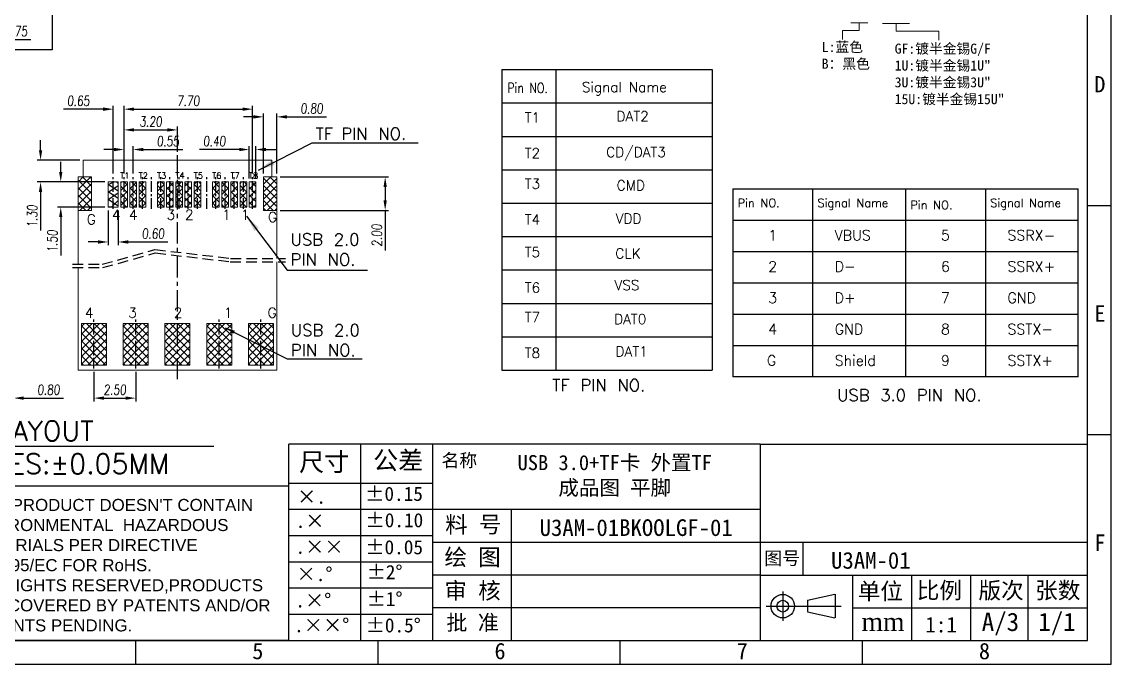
# Model space of a CAD drawing. Header units: millimetres. Extents: x 2027 to 2143, y 133 to 225.
# Drawn here: x 2077.9 to 2143.1, y 132.9 to 171.4 of the extents above; entities that cross this region are included whole.
import ezdxf

# ---------------------------------------------------------------- set-up
doc = ezdxf.new("R2010")
doc.units = ezdxf.units.MM
for name, pattern in [('CENTER', [10.16, 6.35, -1.27, 1.27, -1.27]), ('CENTER2', [28.575, 19.05, -3.175, 3.175, -3.175]), ('HIDDEN', [9.525, 6.35, -3.175])]:
    doc.linetypes.add(name, pattern=pattern)
for name, color, linetype in [('CEN', 1, 'CENTER'), ('DIM', 4, 'Continuous'), ('SHELL', 255, 'Continuous'), ('图层3', 7, 'Continuous')]:
    doc.layers.add(name, color=color, linetype=linetype)
doc.layers.add('dimen', color=3, linetype='Continuous', lineweight=13)
doc.styles.add('2222', font='romans.shx', dxfattribs={"width": 0.75, "oblique": 5})
doc.styles.add('BH', font='romans.shx')
doc.styles.add('ROMANS', font='txt.shx', dxfattribs={"height": 0.6})
doc.styles.get("Standard").update_dxf_attribs({"font": 'romans.shx', "height": 0.6})
doc.styles.add('style2', font='txt.shx')
doc.dimstyles.new('1-1', dxfattribs={"dimscale": 4, "dimtxt": 0.15, "dimasz": 0.15, "dimexe": 0.05, "dimexo": 0.05, "dimgap": 0.05, "dimtad": 1, "dimzin": 0, "dimdsep": 46, "dimtxsty": '2222', "dimcen": 0.09, "dimclrd": 3, "dimclre": 3, "dimclrt": 256, "dimadec": 0, "dimazin": 0, "dimtp": 0.1, "dimtm": 0.1, "dimtfac": 1, "dimtofl": 0, "dimtmove": 0, "dimatfit": 3, "dimfxl": 0, "dimtolj": 1, "dimtzin": 0, "dimarcsym": 0})
doc.dimstyles.new('标准', dxfattribs={"dimtxt": 1.5, "dimasz": 1.5, "dimexe": 0.375, "dimexo": 0.375, "dimgap": 0.5, "dimtad": 1, "dimzin": 0, "dimdsep": 46, "dimtxsty": 'ROMANS', "dimcen": 0.5, "dimclrd": 3, "dimclre": 3, "dimclrt": 3, "dimadec": 0, "dimazin": 0, "dimtfac": 1, "dimtmove": 0, "dimatfit": 3, "dimfxl": 0, "dimtzin": 0, "dimlwd": -1, "dimarcsym": 0})

# ---------------------------------------------------------------- blocks, each defined once
blk = doc.blocks.new('*D223')
at = {"color": 3, "lineweight": -2, "ltscale": 0.01}
for p, q in [((2074.706, 174.595), (2074.706, 170.107)), ((2075.456, 174.359), (2075.456, 170.107)), ((2074.106, 170.307), (2073.506, 170.307)), ((2076.056, 170.307), (2078.424, 170.307))]:
    blk.add_line(p, q, dxfattribs=at)
at = {"color": 3, "ltscale": 0.01}
for points in [[(2074.106, 170.407), (2074.106, 170.207), (2074.706, 170.307)], [(2076.056, 170.407), (2076.056, 170.207), (2075.456, 170.307)]]:
    blk.add_solid(points, dxfattribs=at)
at = {"layer": 'Defpoints', "color": 0, "ltscale": 0.01}
for p in [(2074.706, 174.795), (2075.456, 174.559), (2075.456, 170.307)]:
    blk.add_point(p, dxfattribs=at)
at = {"ltscale": 0.01, "insert": (2077.54, 170.807), "char_height": 0.6, "attachment_point": 5, "style": '2222'}
blk.add_mtext('\\A1;0.75', dxfattribs=at)
blk = doc.blocks.new('*D231')
at = {"color": 3, "lineweight": -2, "ltscale": 0.01}
for p, q in [((2076.591, 150.321), (2076.591, 148.647)), ((2077.391, 150.321), (2077.391, 148.647)), ((2075.991, 148.847), (2075.391, 148.847)), ((2077.991, 148.847), (2080.37, 148.847))]:
    blk.add_line(p, q, dxfattribs=at)
at = {"color": 3, "ltscale": 0.01}
for points in [[(2075.991, 148.947), (2075.991, 148.747), (2076.591, 148.847)], [(2077.991, 148.947), (2077.991, 148.747), (2077.391, 148.847)]]:
    blk.add_solid(points, dxfattribs=at)
at = {"layer": 'Defpoints', "color": 0, "ltscale": 0.01}
for p in [(2076.591, 150.521), (2077.391, 150.521), (2077.391, 148.847)]:
    blk.add_point(p, dxfattribs=at)
at = {"ltscale": 0.01, "insert": (2079.481, 149.347), "char_height": 0.6, "attachment_point": 5, "style": '2222'}
blk.add_mtext('\\A1;0.80', dxfattribs=at)
blk = doc.blocks.new('*D207')
at = {"color": 3, "lineweight": -2, "ltscale": 0.01}
for p, q in [((2082.202, 150.428), (2082.202, 148.647)), ((2084.702, 150.428), (2084.702, 148.647)), ((2082.802, 148.847), (2084.102, 148.847))]:
    blk.add_line(p, q, dxfattribs=at)
at = {"color": 3, "ltscale": 0.01}
for points in [[(2082.802, 148.947), (2082.802, 148.747), (2082.202, 148.847)], [(2084.102, 148.947), (2084.102, 148.747), (2084.702, 148.847)]]:
    blk.add_solid(points, dxfattribs=at)
at = {"layer": 'Defpoints', "color": 0, "ltscale": 0.01}
for p in [(2082.202, 150.628), (2084.702, 150.628), (2084.702, 148.847)]:
    blk.add_point(p, dxfattribs=at)
at = {"ltscale": 0.01, "insert": (2083.452, 149.347), "char_height": 0.6, "attachment_point": 5, "style": '2222'}
blk.add_mtext('\\A1;2.50', dxfattribs=at)
blk = doc.blocks.new('*D208')
at = {"color": 3, "lineweight": -2, "ltscale": 0.01}
for p, q in [((2092.352, 162.284), (2092.352, 165.884)), ((2093.152, 162.284), (2093.152, 165.884)), ((2091.752, 165.684), (2091.152, 165.684)), ((2093.752, 165.684), (2096.131, 165.684))]:
    blk.add_line(p, q, dxfattribs=at)
at = {"color": 3, "ltscale": 0.01}
for points in [[(2091.752, 165.784), (2091.752, 165.584), (2092.352, 165.684)], [(2093.752, 165.784), (2093.752, 165.584), (2093.152, 165.684)]]:
    blk.add_solid(points, dxfattribs=at)
at = {"layer": 'Defpoints', "color": 0, "ltscale": 0.01}
for p in [(2093.152, 165.684), (2092.352, 162.084), (2093.152, 162.084)]:
    blk.add_point(p, dxfattribs=at)
at = {"ltscale": 0.01, "insert": (2095.241, 166.184), "char_height": 0.6, "attachment_point": 5, "style": '2222'}
blk.add_mtext('\\A1;0.80', dxfattribs=at)
blk = doc.blocks.new('*D232')
at = {"color": 3, "lineweight": -2, "ltscale": 0.01}
for p, q in [((2080.212, 162.384), (2080.212, 162.984)), ((2082.852, 161.784), (2080.012, 161.784)), ((2082.852, 160.284), (2080.012, 160.284)), ((2080.212, 159.684), (2080.212, 157.389))]:
    blk.add_line(p, q, dxfattribs=at)
at = {"color": 3, "ltscale": 0.01}
for points in [[(2080.112, 162.384), (2080.312, 162.384), (2080.212, 161.784)], [(2080.112, 159.684), (2080.312, 159.684), (2080.212, 160.284)]]:
    blk.add_solid(points, dxfattribs=at)
at = {"layer": 'Defpoints', "color": 0, "ltscale": 0.01}
for p in [(2083.052, 161.784), (2080.212, 160.284), (2083.052, 160.284)]:
    blk.add_point(p, dxfattribs=at)
at = {"ltscale": 0.01, "insert": (2079.712, 158.236), "char_height": 0.6, "attachment_point": 5, "rotation": 90, "style": '2222'}
blk.add_mtext('\\A1;1.50', dxfattribs=at)
blk = doc.blocks.new('*D209')
at = {"color": 3, "lineweight": -2, "ltscale": 0.01}
for p, q in [((2079.004, 163.684), (2079.004, 164.284)), ((2081.352, 163.084), (2078.804, 163.084)), ((2082.852, 161.784), (2078.804, 161.784)), ((2079.004, 161.184), (2079.004, 158.889))]:
    blk.add_line(p, q, dxfattribs=at)
at = {"color": 3, "ltscale": 0.01}
for points in [[(2078.904, 163.684), (2079.104, 163.684), (2079.004, 163.084)], [(2078.904, 161.184), (2079.104, 161.184), (2079.004, 161.784)]]:
    blk.add_solid(points, dxfattribs=at)
at = {"layer": 'Defpoints', "color": 0, "ltscale": 0.01}
for p in [(2081.552, 163.084), (2079.004, 161.784), (2083.052, 161.784)]:
    blk.add_point(p, dxfattribs=at)
at = {"ltscale": 0.01, "insert": (2078.504, 159.736), "char_height": 0.6, "attachment_point": 5, "rotation": 90, "style": '2222'}
blk.add_mtext('\\A1;1.30', dxfattribs=at)
blk = doc.blocks.new('*D210')
at = {"color": 3, "lineweight": -2, "ltscale": 0.01}
for p, q in [((2093.352, 162.084), (2099.84, 162.084)), ((2099.64, 161.484), (2099.64, 160.684)), ((2093.352, 160.084), (2099.84, 160.084)), ((2099.64, 160.084), (2099.64, 157.682))]:
    blk.add_line(p, q, dxfattribs=at)
at = {"color": 3, "ltscale": 0.01}
for points in [[(2099.54, 161.484), (2099.74, 161.484), (2099.64, 162.084)], [(2099.54, 160.684), (2099.74, 160.684), (2099.64, 160.084)]]:
    blk.add_solid(points, dxfattribs=at)
at = {"layer": 'Defpoints', "color": 0, "ltscale": 0.01}
for p in [(2093.152, 162.084), (2099.64, 162.084), (2093.152, 160.084)]:
    blk.add_point(p, dxfattribs=at)
at = {"ltscale": 0.01, "insert": (2099.14, 158.583), "char_height": 0.6, "attachment_point": 5, "rotation": 90, "style": '2222'}
blk.add_mtext('\\A1;2.00', dxfattribs=at)
blk = doc.blocks.new('*D211')
at = {"color": 3, "lineweight": -2, "ltscale": 0.01}
for p, q in [((2091.502, 161.984), (2091.502, 163.928)), ((2091.902, 161.984), (2091.902, 163.928)), ((2090.902, 163.728), (2088.523, 163.728)), ((2092.502, 163.728), (2093.102, 163.728))]:
    blk.add_line(p, q, dxfattribs=at)
at = {"color": 3, "ltscale": 0.01}
for points in [[(2090.902, 163.828), (2090.902, 163.628), (2091.502, 163.728)], [(2092.502, 163.828), (2092.502, 163.628), (2091.902, 163.728)]]:
    blk.add_solid(points, dxfattribs=at)
at = {"layer": 'Defpoints', "color": 0, "ltscale": 0.01}
for p in [(2091.502, 163.728), (2091.502, 161.784), (2091.902, 161.784)]:
    blk.add_point(p, dxfattribs=at)
at = {"ltscale": 0.01, "insert": (2089.412, 164.228), "char_height": 0.6, "attachment_point": 5, "style": '2222'}
blk.add_mtext('\\A1;0.40', dxfattribs=at)
blk = doc.blocks.new('*D212')
at = {"color": 3, "lineweight": -2, "ltscale": 0.01}
for p, q in [((2084.002, 162.301), (2084.002, 163.928)), ((2084.552, 162.301), (2084.552, 163.928)), ((2083.402, 163.728), (2082.802, 163.728)), ((2085.152, 163.728), (2087.521, 163.728))]:
    blk.add_line(p, q, dxfattribs=at)
at = {"color": 3, "ltscale": 0.01}
for points in [[(2083.402, 163.828), (2083.402, 163.628), (2084.002, 163.728)], [(2085.152, 163.828), (2085.152, 163.628), (2084.552, 163.728)]]:
    blk.add_solid(points, dxfattribs=at)
at = {"layer": 'Defpoints', "color": 0, "ltscale": 0.01}
for p in [(2084.552, 163.728), (2084.002, 162.101), (2084.552, 162.101)]:
    blk.add_point(p, dxfattribs=at)
at = {"ltscale": 0.01, "insert": (2086.636, 164.228), "char_height": 0.6, "attachment_point": 5, "style": '2222'}
blk.add_mtext('\\A1;0.55', dxfattribs=at)
blk = doc.blocks.new('*D213')
at = {"color": 3, "lineweight": -2, "ltscale": 0.01}
for p, q in [((2084.002, 162.301), (2084.002, 166.344)), ((2084.602, 166.144), (2091.102, 166.144)), ((2091.702, 162.301), (2091.702, 166.344))]:
    blk.add_line(p, q, dxfattribs=at)
at = {"color": 3, "ltscale": 0.01}
for points in [[(2084.602, 166.244), (2084.602, 166.044), (2084.002, 166.144)], [(2091.102, 166.244), (2091.102, 166.044), (2091.702, 166.144)]]:
    blk.add_solid(points, dxfattribs=at)
at = {"layer": 'Defpoints', "color": 0, "ltscale": 0.01}
for p in [(2091.702, 166.144), (2084.002, 162.101), (2091.702, 162.101)]:
    blk.add_point(p, dxfattribs=at)
at = {"ltscale": 0.01, "insert": (2087.852, 166.644), "char_height": 0.6, "attachment_point": 5, "style": '2222'}
blk.add_mtext('\\A1;7.70', dxfattribs=at)
blk = doc.blocks.new('*D214')
at = {"color": 3, "lineweight": -2, "ltscale": 0.01}
for p, q in [((2084.002, 162.301), (2084.002, 165.103)), ((2087.202, 163.587), (2087.202, 165.103)), ((2084.602, 164.903), (2086.602, 164.903))]:
    blk.add_line(p, q, dxfattribs=at)
at = {"color": 3, "ltscale": 0.01}
for points in [[(2084.602, 165.003), (2084.602, 164.803), (2084.002, 164.903)], [(2086.602, 165.003), (2086.602, 164.803), (2087.202, 164.903)]]:
    blk.add_solid(points, dxfattribs=at)
at = {"layer": 'Defpoints', "color": 0, "ltscale": 0.01}
for p in [(2087.202, 164.903), (2087.202, 163.387), (2084.002, 162.101)]:
    blk.add_point(p, dxfattribs=at)
at = {"ltscale": 0.01, "insert": (2085.602, 165.403), "char_height": 0.6, "attachment_point": 5, "style": '2222'}
blk.add_mtext('\\A1;3.20', dxfattribs=at)
blk = doc.blocks.new('*D215')
at = {"color": 3, "lineweight": -2, "ltscale": 0.01}
for p, q in [((2082.752, 166.144), (2080.383, 166.144)), ((2083.352, 162.301), (2083.352, 166.344)), ((2084.002, 162.301), (2084.002, 166.344)), ((2084.602, 166.144), (2085.202, 166.144))]:
    blk.add_line(p, q, dxfattribs=at)
at = {"color": 3, "ltscale": 0.01}
for points in [[(2082.752, 166.244), (2082.752, 166.044), (2083.352, 166.144)], [(2084.602, 166.244), (2084.602, 166.044), (2084.002, 166.144)]]:
    blk.add_solid(points, dxfattribs=at)
at = {"layer": 'Defpoints', "color": 0, "ltscale": 0.01}
for p in [(2083.352, 166.144), (2083.352, 162.101), (2084.002, 162.101)]:
    blk.add_point(p, dxfattribs=at)
at = {"ltscale": 0.01, "insert": (2081.267, 166.644), "char_height": 0.6, "attachment_point": 5, "style": '2222'}
blk.add_mtext('\\A1;0.65', dxfattribs=at)
blk = doc.blocks.new('*D216')
at = {"color": 3, "lineweight": -2, "ltscale": 0.01}
for p, q in [((2083.052, 160.084), (2083.052, 157.994)), ((2083.652, 160.084), (2083.652, 157.994)), ((2082.452, 158.194), (2081.852, 158.194)), ((2084.252, 158.194), (2086.631, 158.194))]:
    blk.add_line(p, q, dxfattribs=at)
at = {"color": 3, "ltscale": 0.01}
for points in [[(2082.452, 158.294), (2082.452, 158.094), (2083.052, 158.194)], [(2084.252, 158.294), (2084.252, 158.094), (2083.652, 158.194)]]:
    blk.add_solid(points, dxfattribs=at)
at = {"layer": 'Defpoints', "color": 0, "ltscale": 0.01}
for p in [(2083.052, 160.284), (2083.652, 160.284), (2083.052, 158.194)]:
    blk.add_point(p, dxfattribs=at)
at = {"ltscale": 0.01, "insert": (2085.741, 158.694), "char_height": 0.6, "attachment_point": 5, "style": '2222'}
blk.add_mtext('\\A1;0.60', dxfattribs=at)

msp = doc.modelspace()

# ---------------------------------------------------------------- hatches: boundary and pattern name
at = {"ltscale": 0.01}
h = msp.add_hatch(dxfattribs=at)
h.set_pattern_fill('ANSI37', color=256, scale=0.1, style=0)
h.set_pattern_definition([(45, (360.4685, -350.26542), (-0.224506403, 0.224506403), []), (135, (360.4685, -350.26542), (-0.224506403, -0.224506403), [])])
h.paths.add_polyline_path([(2081.252, 162.084), (2081.252, 160.084), (2082.052, 160.084), (2082.052, 162.084), (2081.552, 162.084)])
h.paths.add_polyline_path([(2092.352, 160.084), (2092.352, 162.084), (2092.852, 162.084), (2093.152, 162.084), (2093.152, 160.084)])
h = msp.add_hatch(dxfattribs=at)
h.set_pattern_fill('ANSI37', color=256, scale=0.1)
h.set_pattern_definition([(45, (476.48055, -418.21466), (-0.224506403, 0.224506403), []), (135, (476.48055, -418.21466), (-0.224506403, -0.224506403), [])])
h.paths.add_polyline_path([(2082.952, 153.321), (2082.202, 153.321), (2082.202, 150.821), (2082.952, 150.821)])
h.paths.add_polyline_path([(2081.452, 150.821), (2082.173, 150.821), (2082.202, 150.85), (2082.202, 153.321), (2081.452, 153.321)])
h = msp.add_hatch(dxfattribs=at)
h.set_pattern_fill('ANSI37', color=256, scale=0.1)
h.set_pattern_definition([(45, (478.98055, -418.21466), (-0.224506403, 0.224506403), []), (135, (478.98055, -418.21466), (-0.224506403, -0.224506403), [])])
h.paths.add_polyline_path([(2085.452, 153.321), (2084.702, 153.321), (2084.702, 150.821), (2085.452, 150.821)])
h.paths.add_polyline_path([(2083.952, 150.821), (2084.673, 150.821), (2084.702, 150.85), (2084.702, 153.321), (2083.952, 153.321)])
h = msp.add_hatch(dxfattribs=at)
h.set_pattern_fill('ANSI37', color=256, scale=0.1)
h.set_pattern_definition([(45, (481.48055, -418.21466), (-0.224506403, 0.224506403), []), (135, (481.48055, -418.21466), (-0.224506403, -0.224506403), [])])
h.paths.add_polyline_path([(2087.952, 153.321), (2087.202, 153.321), (2087.202, 150.821), (2087.952, 150.821)])
h.paths.add_polyline_path([(2086.452, 150.821), (2087.173, 150.821), (2087.202, 150.85), (2087.202, 153.321), (2086.452, 153.321)])
h = msp.add_hatch(dxfattribs=at)
h.set_pattern_fill('ANSI37', color=256, scale=0.1)
h.set_pattern_definition([(45, (483.98055, -418.21466), (-0.224506403, 0.224506403), []), (135, (483.98055, -418.21466), (-0.224506403, -0.224506403), [])])
h.paths.add_polyline_path([(2090.452, 153.321), (2089.702, 153.321), (2089.702, 150.821), (2090.452, 150.821)])
h.paths.add_polyline_path([(2088.952, 150.821), (2089.673, 150.821), (2089.702, 150.85), (2089.702, 153.321), (2088.952, 153.321)])
h = msp.add_hatch(dxfattribs=at)
h.set_pattern_fill('ANSI37', color=256, scale=0.1)
h.set_pattern_definition([(45, (486.48055, -418.21466), (-0.224506403, 0.224506403), []), (135, (486.48055, -418.21466), (-0.224506403, -0.224506403), [])])
h.paths.add_polyline_path([(2092.952, 153.321), (2092.202, 153.321), (2092.202, 150.821), (2092.952, 150.821)])
h.paths.add_polyline_path([(2091.452, 150.821), (2092.173, 150.821), (2092.202, 150.85), (2092.202, 153.321), (2091.452, 153.321)])

# ---------------------------------------------------------------- linework, layer by layer
at = {"color": 7}
for p, q in [((2143.12, 132.916), (2143.12, 215.245)), ((2141.708, 134.328), (2141.708, 213.834)), ((2143.12, 160.359), (2141.708, 160.359)), ((2143.12, 146.638), (2141.708, 146.638)), ((2093.879, 134.328), (2093.879, 146.089)), ((2098.192, 134.328), (2098.192, 146.089)), ((2122.106, 146.089), (2102.504, 146.089)), ((2102.504, 134.328), (2102.504, 146.089)), ((2122.106, 146.089), (2122.106, 134.328)), ((2122.106, 142.169), (2102.504, 142.169)), ((2107.209, 134.328), (2107.209, 142.169)), ((2141.708, 140.208), (2102.504, 140.208)), ((2124.663, 138.248), (2124.663, 140.208)), ((2122.106, 138.248), (2102.504, 138.248)), ((2127.653, 134.328), (2127.653, 138.248)), ((2131.181, 134.328), (2131.181, 138.248)), ((2134.71, 134.328), (2134.71, 138.248)), ((2122.106, 136.288), (2102.504, 136.288)), ((2028.095, 134.328), (2141.708, 134.328)), ((2084.706, 132.916), (2084.706, 134.328)), ((2099.211, 132.916), (2099.211, 134.328)), ((2113.717, 132.916), (2113.717, 134.328)), ((2128.222, 132.916), (2128.222, 134.328)), ((2026.684, 132.916), (2143.12, 132.916))]:
    msp.add_line(p, q, dxfattribs=at)
at = {"lineweight": 9}
for p, q in [((2127.52, 171.312), (2128.544, 171.312)), ((2128.032, 171.312), (2128.032, 170.844)), ((2129.424, 171.277), (2131.045, 171.277)), ((2130.234, 171.277), (2130.234, 170.809)), ((2128.032, 170.844), (2127.028, 170.844)), ((2127.028, 170.844), (2127.028, 170.307)), ((2130.234, 170.809), (2132.806, 170.809)), ((2132.806, 170.809), (2132.806, 170.278))]:
    msp.add_line(p, q, dxfattribs=at)
at = {"color": 7, "linetype": 'Continuous', "lineweight": 15}
for p, q in [((2081.552, 163.084), (2092.852, 163.084)), ((2081.552, 162.084), (2081.552, 163.084)), ((2092.852, 162.084), (2092.852, 163.084)), ((2081.552, 162.084), (2081.252, 162.084)), ((2081.252, 156.856), (2081.252, 162.084)), ((2082.052, 162.084), (2081.252, 162.084)), ((2082.052, 160.084), (2082.052, 162.084)), ((2092.352, 162.084), (2093.152, 162.084)), ((2092.352, 160.084), (2092.352, 162.084)), ((2093.152, 157.212), (2093.152, 162.084)), ((2083.052, 161.784), (2083.052, 160.284)), ((2083.652, 161.784), (2083.052, 161.784)), ((2083.652, 160.284), (2083.652, 161.784)), ((2083.802, 161.784), (2083.802, 160.284)), ((2084.202, 161.784), (2083.802, 161.784)), ((2084.202, 160.284), (2084.202, 161.784)), ((2084.352, 161.784), (2084.352, 160.284)), ((2084.752, 161.784), (2084.352, 161.784)), ((2084.752, 160.284), (2084.752, 161.784)), ((2084.902, 161.784), (2084.902, 160.284)), ((2085.302, 161.784), (2084.902, 161.784)), ((2085.302, 160.284), (2085.302, 161.784)), ((2086.002, 161.784), (2086.002, 160.284)), ((2086.402, 161.784), (2086.002, 161.784)), ((2086.402, 160.284), (2086.402, 161.784)), ((2086.952, 161.784), (2086.552, 161.784)), ((2086.552, 161.784), (2086.552, 160.284)), ((2086.952, 160.284), (2086.952, 161.784)), ((2087.102, 161.784), (2087.102, 160.284)), ((2087.502, 161.784), (2087.102, 161.784)), ((2087.502, 160.284), (2087.502, 161.784)), ((2087.652, 161.784), (2087.652, 160.284)), ((2088.052, 161.784), (2087.652, 161.784)), ((2088.052, 160.284), (2088.052, 161.784)), ((2088.602, 161.784), (2088.202, 161.784)), ((2088.202, 161.784), (2088.202, 160.284)), ((2088.602, 160.284), (2088.602, 161.784)), ((2089.302, 161.784), (2089.302, 160.284)), ((2089.702, 161.784), (2089.302, 161.784)), ((2089.702, 160.284), (2089.702, 161.784)), ((2090.252, 161.784), (2089.852, 161.784)), ((2089.852, 161.784), (2089.852, 160.284)), ((2090.252, 160.284), (2090.252, 161.784)), ((2090.802, 161.784), (2090.402, 161.784)), ((2090.402, 161.784), (2090.402, 160.284)), ((2090.802, 160.284), (2090.802, 161.784)), ((2091.352, 161.784), (2090.952, 161.784)), ((2090.952, 161.784), (2090.952, 160.284)), ((2091.352, 160.284), (2091.352, 161.784)), ((2091.902, 161.784), (2091.502, 161.784)), ((2091.502, 161.784), (2091.502, 160.284)), ((2091.902, 160.284), (2091.902, 161.784)), ((2082.052, 160.084), (2081.252, 160.084)), ((2083.052, 160.284), (2083.652, 160.284)), ((2083.802, 160.284), (2084.202, 160.284)), ((2084.352, 160.284), (2084.752, 160.284)), ((2084.902, 160.284), (2085.302, 160.284)), ((2086.002, 160.284), (2086.402, 160.284)), ((2086.552, 160.284), (2086.952, 160.284)), ((2087.102, 160.284), (2087.502, 160.284)), ((2087.652, 160.284), (2088.052, 160.284)), ((2088.202, 160.284), (2088.602, 160.284)), ((2089.302, 160.284), (2089.702, 160.284)), ((2089.852, 160.284), (2090.252, 160.284)), ((2090.402, 160.284), (2090.802, 160.284)), ((2090.952, 160.284), (2091.352, 160.284)), ((2091.502, 160.284), (2091.902, 160.284)), ((2092.352, 160.084), (2093.152, 160.084)), ((2081.252, 150.521), (2081.252, 156.656)), ((2093.152, 150.521), (2093.152, 157.012)), ((2082.952, 153.321), (2081.452, 153.321)), ((2081.452, 153.321), (2081.452, 150.821)), ((2082.952, 150.821), (2082.952, 153.321)), ((2085.452, 153.321), (2083.952, 153.321)), ((2083.952, 153.321), (2083.952, 150.821)), ((2085.452, 150.821), (2085.452, 153.321)), ((2087.952, 153.321), (2086.452, 153.321)), ((2086.452, 153.321), (2086.452, 150.821)), ((2087.952, 150.821), (2087.952, 153.321)), ((2088.952, 153.321), (2090.452, 153.321)), ((2088.952, 150.821), (2088.952, 153.321)), ((2090.452, 153.321), (2090.452, 150.821)), ((2091.452, 153.321), (2092.952, 153.321)), ((2091.452, 150.821), (2091.452, 153.321)), ((2092.952, 153.321), (2092.952, 150.821)), ((2081.452, 150.821), (2082.952, 150.821)), ((2083.952, 150.821), (2085.452, 150.821)), ((2086.452, 150.821), (2087.952, 150.821)), ((2090.452, 150.821), (2088.952, 150.821)), ((2092.952, 150.821), (2091.452, 150.821)), ((2093.152, 150.521), (2081.252, 150.521))]:
    msp.add_line(p, q, dxfattribs=at)
at = {"ltscale": 0.01}
for p, q in [((2083.052, 161.627), (2083.409, 161.784)), ((2083.652, 161.239), (2083.052, 161.639)), ((2083.052, 161.178), (2083.652, 161.578)), ((2083.652, 160.79), (2083.052, 161.19)), ((2083.652, 161.688), (2083.556, 161.784)), ((2083.802, 161.728), (2083.858, 161.784)), ((2083.802, 161.279), (2084.202, 161.679)), ((2084.202, 161.138), (2083.802, 161.538)), ((2083.802, 160.83), (2084.202, 161.23)), ((2084.202, 161.587), (2084.005, 161.784)), ((2084.352, 161.38), (2084.752, 161.78)), ((2084.752, 161.037), (2084.352, 161.437)), ((2084.352, 160.931), (2084.752, 161.331)), ((2084.752, 161.486), (2084.454, 161.784)), ((2084.902, 161.481), (2085.205, 161.784)), ((2084.902, 161.032), (2085.302, 161.432)), ((2085.302, 160.936), (2084.902, 161.336)), ((2085.302, 161.385), (2084.903, 161.784)), ((2086.002, 161.683), (2086.103, 161.784)), ((2086.002, 161.234), (2086.402, 161.634)), ((2086.402, 161.183), (2086.002, 161.583)), ((2086.002, 160.785), (2086.402, 161.185)), ((2086.402, 161.632), (2086.25, 161.784)), ((2086.552, 161.784), (2086.552, 161.784)), ((2086.552, 161.335), (2086.952, 161.735)), ((2086.952, 161.082), (2086.552, 161.482)), ((2086.552, 160.886), (2086.952, 161.286)), ((2086.952, 161.531), (2086.699, 161.784)), ((2087.102, 161.436), (2087.45, 161.784)), ((2087.102, 160.987), (2087.502, 161.387)), ((2087.502, 160.981), (2087.102, 161.381)), ((2087.502, 161.43), (2087.148, 161.784)), ((2087.652, 161.537), (2087.899, 161.784)), ((2088.052, 161.329), (2087.652, 161.729)), ((2087.652, 161.088), (2088.052, 161.488)), ((2088.052, 160.88), (2087.652, 161.28)), ((2088.052, 161.778), (2088.046, 161.784)), ((2088.202, 161.638), (2088.348, 161.784)), ((2088.602, 161.228), (2088.202, 161.628)), ((2088.202, 161.189), (2088.602, 161.589)), ((2088.602, 160.779), (2088.202, 161.179)), ((2088.602, 161.677), (2088.495, 161.784)), ((2089.302, 161.391), (2089.695, 161.784)), ((2089.702, 161.026), (2089.302, 161.426)), ((2089.302, 160.942), (2089.702, 161.342)), ((2089.702, 161.475), (2089.393, 161.784)), ((2089.852, 161.492), (2090.144, 161.784)), ((2090.252, 161.374), (2089.852, 161.774)), ((2089.852, 161.043), (2090.252, 161.443)), ((2090.252, 160.925), (2089.852, 161.325)), ((2090.402, 161.593), (2090.593, 161.784)), ((2090.802, 161.273), (2090.402, 161.673)), ((2090.402, 161.144), (2090.802, 161.544)), ((2090.802, 160.824), (2090.402, 161.224)), ((2090.802, 161.722), (2090.74, 161.784)), ((2090.952, 161.694), (2091.042, 161.784)), ((2090.952, 161.245), (2091.352, 161.645)), ((2091.352, 161.172), (2090.952, 161.572)), ((2090.952, 160.796), (2091.352, 161.196)), ((2091.352, 161.621), (2091.189, 161.784)), ((2091.502, 161.346), (2091.902, 161.746)), ((2091.902, 161.071), (2091.502, 161.471)), ((2091.502, 160.897), (2091.902, 161.297)), ((2091.902, 161.52), (2091.638, 161.784)), ((2083.052, 160.729), (2083.652, 161.129)), ((2083.652, 160.341), (2083.052, 160.741)), ((2083.256, 160.284), (2083.652, 160.68)), ((2084.202, 160.689), (2083.802, 161.089)), ((2083.802, 160.381), (2084.202, 160.781)), ((2084.158, 160.284), (2083.802, 160.64)), ((2084.752, 160.588), (2084.352, 160.988)), ((2084.352, 160.482), (2084.752, 160.882)), ((2084.607, 160.284), (2084.352, 160.539)), ((2084.902, 160.583), (2085.302, 160.983)), ((2085.302, 160.487), (2084.902, 160.887)), ((2085.052, 160.284), (2085.302, 160.534)), ((2086.402, 160.734), (2086.002, 161.134)), ((2086.002, 160.336), (2086.402, 160.736)), ((2086.402, 160.285), (2086.002, 160.685)), ((2086.952, 160.633), (2086.552, 161.033)), ((2086.552, 160.437), (2086.952, 160.837)), ((2086.852, 160.284), (2086.552, 160.584)), ((2087.102, 160.538), (2087.502, 160.938)), ((2087.502, 160.532), (2087.102, 160.932)), ((2087.652, 160.639), (2088.052, 161.039)), ((2088.052, 160.431), (2087.652, 160.831)), ((2087.746, 160.284), (2088.052, 160.59)), ((2088.202, 160.74), (2088.602, 161.14)), ((2088.602, 160.33), (2088.202, 160.73)), ((2088.202, 160.291), (2088.602, 160.691)), ((2089.702, 160.577), (2089.302, 160.977)), ((2089.302, 160.493), (2089.702, 160.893)), ((2089.546, 160.284), (2089.302, 160.528)), ((2089.852, 160.594), (2090.252, 160.994)), ((2090.252, 160.476), (2089.852, 160.876)), ((2089.991, 160.284), (2090.252, 160.545)), ((2090.402, 160.695), (2090.802, 161.095)), ((2090.802, 160.375), (2090.402, 160.775)), ((2090.44, 160.284), (2090.802, 160.646)), ((2091.352, 160.723), (2090.952, 161.123)), ((2090.952, 160.347), (2091.352, 160.747)), ((2091.342, 160.284), (2090.952, 160.674)), ((2091.902, 160.622), (2091.502, 161.022)), ((2091.502, 160.448), (2091.902, 160.848)), ((2091.791, 160.284), (2091.502, 160.573)), ((2083.26, 160.284), (2083.052, 160.292)), ((2084.154, 160.284), (2084.202, 160.332)), ((2084.603, 160.284), (2084.752, 160.433)), ((2085.056, 160.284), (2084.902, 160.438)), ((2086.399, 160.284), (2086.402, 160.287)), ((2086.848, 160.284), (2086.952, 160.388)), ((2087.301, 160.284), (2087.102, 160.483)), ((2087.297, 160.284), (2087.502, 160.489)), ((2087.75, 160.284), (2087.652, 160.382)), ((2089.542, 160.284), (2089.702, 160.444)), ((2089.995, 160.284), (2089.852, 160.427)), ((2090.444, 160.284), (2090.402, 160.326)), ((2091.338, 160.284), (2091.352, 160.298)), ((2091.787, 160.284), (2091.902, 160.399)), ((2082.173, 150.821), (2082.202, 150.85)), ((2084.673, 150.821), (2084.702, 150.85)), ((2087.173, 150.821), (2087.202, 150.85)), ((2089.731, 150.821), (2089.702, 150.85)), ((2092.231, 150.821), (2092.202, 150.85))]:
    msp.add_line(p, q, dxfattribs=at)
at = {"linetype": 'HIDDEN', "ltscale": 0.1}
for p, q in [((2082.701, 156.856), (2085.856, 157.74)), ((2082.729, 156.656), (2085.872, 157.536)), ((2085.856, 157.74), (2090.378, 157.212)), ((2085.872, 157.536), (2090.366, 157.012)), ((2080.918, 156.856), (2082.701, 156.856)), ((2080.918, 156.656), (2082.729, 156.656)), ((2090.366, 157.012), (2093.669, 157.012)), ((2090.378, 157.212), (2093.669, 157.212))]:
    msp.add_line(p, q, dxfattribs=at)
at = {"color": 0}
msp.add_line((2068.956, 145.976), (2089.377, 145.976), dxfattribs=at)
at = {"color": 7, "linetype": 'ByBlock'}
for p, q in [((2102.504, 146.089), (2093.879, 146.089)), ((2122.106, 146.089), (2141.708, 146.089)), ((2102.504, 143.737), (2093.879, 143.737)), ((2102.504, 143.737), (2093.879, 143.737)), ((2102.504, 142.169), (2093.879, 142.169)), ((2102.504, 142.169), (2093.879, 142.169)), ((2102.504, 140.6), (2093.879, 140.6)), ((2102.504, 140.6), (2093.879, 140.6)), ((2102.504, 139.032), (2093.879, 139.032)), ((2102.504, 139.032), (2093.879, 139.032)), ((2122.106, 138.248), (2141.708, 138.248)), ((2138.117, 138.248), (2138.117, 134.328)), ((2102.504, 137.464), (2093.879, 137.464)), ((2102.504, 137.464), (2093.879, 137.464)), ((2102.504, 135.896), (2093.879, 135.896)), ((2102.504, 135.896), (2093.879, 135.896)), ((2127.653, 136.288), (2141.708, 136.288))]:
    msp.add_line(p, q, dxfattribs=at)
at = {"color": 7, "linetype": 'CENTER2', "lineweight": 25, "ltscale": 0.3}
msp.add_line((2123.449, 137.278), (2123.449, 135.519), dxfattribs=at)
at = {"color": 7, "linetype": 'ByBlock', "lineweight": 25}
for p, q in [((2124.939, 136.754), (2126.575, 137.105)), ((2126.595, 137.101), (2126.595, 135.696)), ((2124.939, 136.754), (2124.939, 136.065)), ((2124.939, 136.052), (2126.575, 135.7))]:
    msp.add_line(p, q, dxfattribs=at)
at = {"color": 2, "linetype": 'CENTER'}
msp.add_lwpolyline([(2068.535, 193.774), (2079.694, 193.774), (2079.694, 169.692), (2068.535, 169.692)], close=True, dxfattribs=at)
at = {"color": 7, "linetype": 'ByBlock', "lineweight": 25}
for radius in [0.703, 0.351]:
    msp.add_circle((2123.449, 136.391), radius, dxfattribs=at)
at = {"layer": 'CEN', "color": 2, "linetype": 'CENTER', "lineweight": -3, "ltscale": 0.2}
msp.add_line((2087.202, 149.972), (2087.202, 163.387), dxfattribs=at)
at = {"layer": 'CEN', "color": 2, "linetype": 'CENTER', "lineweight": -3, "ltscale": 0.1}
for p, q in [((2083.352, 160.176), (2083.352, 162.101)), ((2084.002, 160.176), (2084.002, 162.101)), ((2084.552, 160.176), (2084.552, 162.101)), ((2085.102, 160.176), (2085.102, 162.101)), ((2085.652, 160.176), (2085.652, 162.101)), ((2086.202, 160.176), (2086.202, 162.101)), ((2086.752, 160.176), (2086.752, 162.101)), ((2087.302, 160.176), (2087.302, 162.101)), ((2087.852, 160.176), (2087.852, 162.101)), ((2088.402, 160.176), (2088.402, 162.101)), ((2088.952, 160.176), (2088.952, 162.101)), ((2089.502, 160.176), (2089.502, 162.101)), ((2090.052, 160.176), (2090.052, 162.101)), ((2090.602, 160.176), (2090.602, 162.101)), ((2091.152, 160.176), (2091.152, 162.101)), ((2091.702, 160.176), (2091.702, 162.101)), ((2082.202, 150.628), (2082.202, 153.55)), ((2084.702, 150.628), (2084.702, 153.55)), ((2089.702, 150.628), (2089.702, 153.55)), ((2092.202, 150.628), (2092.202, 153.55))]:
    msp.add_line(p, q, dxfattribs=at)
at = {"layer": 'DIM'}
for p, q in [((2106.622, 168.516), (2106.622, 150.516)), ((2106.622, 168.516), (2119.227, 168.516)), ((2109.869, 168.516), (2109.869, 150.516)), ((2119.227, 168.516), (2119.227, 150.516)), ((2106.622, 166.516), (2119.227, 166.516)), ((2106.622, 164.516), (2119.227, 164.516)), ((2106.622, 162.516), (2119.227, 162.516)), ((2106.622, 160.516), (2119.227, 160.516)), ((2106.622, 158.516), (2119.227, 158.516)), ((2106.622, 156.516), (2119.227, 156.516)), ((2106.622, 154.516), (2119.227, 154.516)), ((2106.622, 152.516), (2119.227, 152.516)), ((2106.622, 150.516), (2119.227, 150.516))]:
    msp.add_line(p, q, dxfattribs=at)
at = {"layer": 'DIM', "color": 7}
for p, q in [((2061.101, 143.597), (2093.879, 143.597)), ((2122.448, 136.399), (2126.957, 136.399)), ((2093.879, 134.328), (2061.101, 134.328))]:
    msp.add_line(p, q, dxfattribs=at)
at = {"layer": 'SHELL', "color": 3}
for p, q in [((2120.456, 161.365), (2141.144, 161.365)), ((2120.456, 161.365), (2120.456, 150.125)), ((2125.241, 161.365), (2125.241, 150.125)), ((2130.8, 161.365), (2130.8, 150.125)), ((2135.585, 161.365), (2135.585, 150.125)), ((2141.144, 150.125), (2141.144, 161.365)), ((2120.456, 159.492), (2141.144, 159.492)), ((2120.456, 157.618), (2141.144, 157.618)), ((2120.456, 155.745), (2141.144, 155.745)), ((2120.456, 153.871), (2141.144, 153.871)), ((2120.456, 151.998), (2141.144, 151.998)), ((2141.144, 150.125), (2120.456, 150.125))]:
    msp.add_line(p, q, dxfattribs=at)

# ---------------------------------------------------------------- texts
at = {"color": 0, "lineweight": 9, "char_height": 0.60379, "attachment_point": 1, "style": 'style2'}
for s, insert, width in [('{\\fSimSun|b0|i0|c0|p2;L:蓝色\\PB\\fSimSun|b0|i0|c134|p2;：黑色', (2125.785, 170.172), 4.78123), ('{\\fSimSun|b0|i0|c134|p2;GF:镀半金锡G/F\\P\\fSimSun|b0|i0|c0|p2;1U:\\fSimSun|b0|i0|c134|p2;镀半金锡\\fSimSun|b0|i0|c0|p2;1U"\\P3U:\\fSimSun|b0|i0|c134|p2;镀半金锡\\fSimSun|b0|i0|c0|p2;3U" \\P15U:\\fSimSun|b0|i0|c134|p2;镀半金锡\\fSimSun|b0|i0|c0|p2;15U"}', (2130.151, 170.068), 15.90751)]:
    msp.add_mtext(s, dxfattribs=dict(at, insert=insert, width=width))
at = {"color": 7}
for s, insert, char_height, width, attachment_point in [('{\\fFangSong_GB2312|b0|i0|c134|p49;D}', (2142.11, 168.125), 0.9801, 10.61658, 1), ('{\\fFangSong_GB2312|b0|i0|c134|p49;E}', (2142.11, 154.403), 0.9801, 10.61658, 1), ('{\\fSimSun|b0|i0|c134|p2;尺寸}', (2094.487, 145.574), 1.09771, 22.27883, 1), ('{\\fSimSun|b0|i0|c134|p2;公差}', (2098.922, 145.67), 1.09771, 22.27883, 1), ('{\\fSimSun|b0|i0|c134|p2;名称}', (2104.08, 145.077), 0.78408, 5.2076, 5), ('{\\fSimSun|b0|i0|c134|p2;料 号}', (2104.92, 141.227), 0.98794, 6.35105, 5), ('{\\fFangSong_GB2312|b0|i0|c134|p49;F}', (2142.11, 140.682), 0.9801, 10.61658, 1), ('{\\fSimSun|b0|i0|c134|p2;绘 图}', (2104.876, 139.27), 0.98794, 6.35105, 5), ('{\\fSimSun|b0|i0|c134|p2;图号}', (2123.416, 139.22), 0.78408, 9.69355, 5), ('{\\fSimSun|b0|i0|c134|p2;审 核}', (2104.876, 137.267), 0.98794, 6.35105, 5), ('{\\fSimSun|b0|i0|c134|p2;单位}', (2129.294, 137.238), 0.99202, 5.95901, 5), ('{\\fSimSun|b0|i0|c134|p2;比例}', (2132.83, 137.284), 0.99202, 5.95901, 5), ('{\\fSimSun|b0|i0|c134|p2;版次}', (2136.524, 137.277), 0.99202, 5.95901, 5), ('{\\fSimSun|b0|i0|c134|p2;张数}', (2139.92, 137.283), 0.99202, 5.95901, 5), ('{\\fSimSun|b0|i0|c134|p2;\\H0.9333x;批 准}', (2104.876, 135.357), 0.98794, 6.35105, 5), ('{\\fSimSun|b0|i0|c134|p2;1:1}', (2132.932, 135.275), 0.93002, 3.96892, 5), ('{\\fSimSun|b0|i0|c134|p2;A/3}', (2136.486, 135.318), 1.09771, 7.05672, 5), ('{\\fSimSun|b0|i0|c134|p2;1/1}', (2139.87, 135.318), 1.09771, 7.05672, 5), ('{\\fTimes New Roman|b0|i0|c0|p18;mm}', (2129.454, 135.457), 1.09771, 3.34635, 5), ('{\\fFangSong_GB2312|b0|i0|c134|p49;5}', (2091.68, 134.195), 0.9801, 10.61658, 1), ('{\\fFangSong_GB2312|b0|i0|c134|p49;6}', (2106.185, 134.195), 0.9801, 10.61658, 1), ('{\\fFangSong_GB2312|b0|i0|c134|p49;7}', (2120.691, 134.195), 0.9801, 10.61658, 1), ('{\\fFangSong_GB2312|b0|i0|c134|p49;8}', (2135.196, 134.195), 0.9801, 10.61658, 1)]:
    msp.add_mtext(s, dxfattribs=dict(at, insert=insert, char_height=char_height, width=width, attachment_point=attachment_point))
at = {"color": 3, "insert": (2113.388, 144.182), "char_height": 0.9, "width": 17.52665, "attachment_point": 5}
msp.add_mtext('{\\fSimSun|b1|i0|c134|p2;USB 3.0+TF卡 外置TF \\P\\fSimSun|b0|i0|c134|p2;\\C1;成品图 平脚\\fSimSun|b1|i0|c134|p2;\\C3; }', dxfattribs=at)
at = {"color": 7, "linetype": 'ByBlock', "char_height": 0.84681, "width": 6.787, "attachment_point": 1}
for s, insert in [('{\\fSimSun|b0|i0|c134|p2;±0.15}', (2098.443, 143.54)), ('{\\fSimSun|b0|i0|c134|p2;×.}', (2094.364, 143.371)), ('{\\fSimSun|b0|i0|c134|p2;.×}', (2094.281, 141.923)), ('{\\fSimSun|b0|i0|c134|p2;±0.10}', (2098.463, 141.961)), ('{\\fSimSun|b0|i0|c134|p2;.××}', (2094.27, 140.368)), ('{\\fSimSun|b0|i0|c134|p2;±0.05}', (2098.451, 140.344)), ('{\\fSimSun|b0|i0|c134|p2;×.°}', (2094.333, 138.737)), ('{\\fSimSun|b0|i0|c134|p2;±2°}', (2098.526, 138.854)), ('{\\fSimSun|b0|i0|c134|p2;.×°}', (2094.259, 137.162)), ('{\\fSimSun|b0|i0|c134|p2;±1°}', (2098.527, 137.245)), ('{\\fSimSun|b0|i0|c134|p2;.××°}', (2094.187, 135.677)), ('{\\fSimSun|b0|i0|c134|p2;±0.5°}', (2098.469, 135.669))]:
    msp.add_mtext(s, dxfattribs=dict(at, insert=insert))
at = {"char_height": 1, "width": 12.20172, "attachment_point": 1}
for s, insert in [('{\\fSimSun|b0|i0|c134|p2;U3AM-01BKOOLGF-01}', (2108.89, 141.593)), ('{\\fSimSun|b0|i0|c134|p2;U3AM-01}', (2126.344, 139.633))]:
    msp.add_mtext(s, dxfattribs=dict(at, insert=insert))
at = {"layer": 'DIM', "char_height": 0.6, "attachment_point": 1}
for s, insert, width in [('{\\W0.8;\\C3;Pin NO.}', (2106.959, 167.712), 7.36248), ('{\\C3;Signal Name}', (2111.421, 167.764), 10.45238), ('DAT2', (2113.496, 166.019), 7.36248), ('CD/DAT3', (2112.878, 163.874), 7.36248), ('CMD', (2113.502, 161.885), 7.36248), ('VDD', (2113.448, 159.896), 7.36248), ('CLK', (2113.422, 157.807), 7.36248), ('VSS', (2113.374, 155.911), 7.36248), ('DAT0', (2113.352, 153.876), 7.36248), ('DAT1', (2113.436, 151.944), 7.36248)]:
    msp.add_mtext(s, dxfattribs=dict(at, insert=insert, width=width))
at = {"layer": 'DIM', "color": 1, "char_height": 0.6, "width": 7.36248, "attachment_point": 1}
for s, insert in [('T1', (2107.994, 165.948)), ('T2', (2107.994, 163.816)), ('T3', (2107.994, 161.978)), ('T4', (2107.994, 159.839)), ('T5', (2107.994, 157.891)), ('T6', (2107.994, 155.759)), ('T7', (2107.994, 153.994)), ('T8', (2107.994, 151.851))]:
    msp.add_mtext(s, dxfattribs=dict(at, insert=insert))
at = {"layer": 'DIM', "color": 6, "lineweight": -3, "char_height": 0.72, "style": 'ROMANS'}
for s, insert, attachment_point in [('TF{\\fSimSun|b0|i0|c134|p2; }PIN NO.', (2095.473, 165.036), 1), ('USB 2.0 \\PPIN NO.', (2093.976, 158.699), 1), ('USB 2.0 \\PPIN NO.', (2093.99, 153.271), 1), ('TF PIN NO.', (2109.643, 149.973), 1), ('USB 3.0 PIN NO.', (2135.357, 149.381), 3)]:
    msp.add_mtext(s, dxfattribs=dict(at, insert=insert, attachment_point=attachment_point))
at = {"layer": 'DIM', "color": 1, "lineweight": -3, "char_height": 0.36, "attachment_point": 1}
for s, insert in [('T1', (2083.776, 162.345)), ('T2', (2084.876, 162.345)), ('T3', (2085.976, 162.345)), ('T4', (2087.076, 162.345)), ('T5', (2088.176, 162.345)), ('T6', (2089.276, 162.345)), ('T7', (2090.376, 162.345)), ('T8', (2091.476, 162.345))]:
    msp.add_mtext(s, dxfattribs=dict(at, insert=insert))
at = {"layer": 'DIM', "color": 6, "lineweight": -3, "char_height": 0.6, "attachment_point": 1}
for s, insert in [('G', (2081.768, 159.845)), ('4', (2083.273, 160.125)), ('4', (2084.297, 160.125)), ('3', (2086.553, 160.125)), ('2', (2087.655, 160.125)), ('1', (2089.877, 160.125)), ('1', (2090.994, 160.125)), ('G', (2092.622, 159.985)), ('4', (2081.65, 154.259)), ('3', (2084.255, 154.259)), ('2', (2086.977, 154.259)), ('1', (2089.977, 154.259)), ('G', (2092.6, 154.259))]:
    msp.add_mtext(s, dxfattribs=dict(at, insert=insert))
at = {"layer": 'dimen', "color": 0, "insert": (2068.383, 147.475), "char_height": 1.176, "width": 54.48649, "attachment_point": 1}
msp.add_mtext('{\\H1.007x;     PCB LAYOUT\\P TOLERANCES:%%p0.05MM}', dxfattribs=at)
at = {"layer": 'SHELL', "color": 3, "attachment_point": 1}
for s, insert, char_height, width in [('Pin NO.', (2120.744, 160.78), 0.4996, 7.05792), ('Signal Name', (2125.53, 160.78), 0.49958, 7.05792), ('Pin NO.', (2131.088, 160.656), 0.4996, 7.05792), ('Signal Name', (2135.874, 160.78), 0.49958, 7.05792), ('VBUS', (2126.56, 158.907), 0.6245, 8.8224), ('SSRX-', (2136.904, 158.907), 0.6245, 8.8224), ('D-', (2126.56, 157.034), 0.6245, 8.8224), ('SSRX+', (2136.904, 157.034), 0.6245, 8.8224), ('D+', (2126.56, 155.16), 0.6245, 8.8224), ('GND', (2136.904, 155.16), 0.6245, 8.8224), ('GND', (2126.56, 153.287), 0.6245, 8.8224), ('SSTX-', (2136.904, 153.287), 0.6245, 8.8224), ('Shield', (2126.56, 151.413), 0.6245, 8.8224), ('SSTX+', (2136.904, 151.413), 0.6245, 8.8224)]:
    msp.add_mtext(s, dxfattribs=dict(at, insert=insert, char_height=char_height, width=width))
at = {"layer": 'SHELL', "color": 6, "char_height": 0.624, "width": 1.53949, "attachment_point": 1}
for s, insert in [('1', (2122.579, 158.907)), ('5', (2132.923, 158.907)), ('2', (2122.579, 157.034)), ('6', (2132.923, 157.034)), ('3', (2122.579, 155.16)), ('7', (2132.923, 155.16)), ('4', (2122.579, 153.287)), ('8', (2132.923, 153.287)), ('G', (2122.502, 151.413)), ('9', (2132.923, 151.413))]:
    msp.add_mtext(s, dxfattribs=dict(at, insert=insert))
at = {"layer": '图层3', "color": 7, "insert": (2073.861, 142.811), "char_height": 0.51495, "attachment_point": 1, "style": 'BH'}
msp.add_mtext("{\\fArial|b0|i0|c0|p34;\\H1.4x;1.THIS PRODUCT DOESN'T CONTAIN \\P   ENVIRONMENTAL  HAZARDOUS \\P   MATERIALS PER DIRECTIVE\\P   2002/95/EC FOR RoHS.\\P2.ALL RIGHTS RESERVED,PRODUCTS\\P   ARE COVERED BY PATENTS AND/OR\\P   PATENTS PENDING.}", dxfattribs=at)

# ---------------------------------------------------------------- dimensions: what is measured, and where the dimension line sits
at = {"ltscale": 0.01}
for base, p1, p2, picture, middle in [((2075.456, 170.307), (2074.706, 174.795), (2075.456, 174.559), '*D223', (2077.54, 170.807)), ((2083.352, 166.144), (2084.002, 162.101), (2083.352, 162.101), '*D215', (2081.267, 166.644)), ((2091.702, 166.144), (2084.002, 162.101), (2091.702, 162.101), '*D213', (2087.852, 166.644)), ((2093.152, 165.684), (2092.352, 162.084), (2093.152, 162.084), '*D208', (2095.241, 166.184)), ((2087.202, 164.903), (2084.002, 162.101), (2087.202, 163.387), '*D214', (2085.602, 165.403)), ((2084.552, 163.728), (2084.002, 162.101), (2084.552, 162.101), '*D212', (2086.636, 164.228)), ((2091.502, 163.728), (2091.902, 161.784), (2091.502, 161.784), '*D211', (2089.412, 164.228)), ((2077.391, 148.847), (2076.591, 150.521), (2077.391, 150.521), '*D231', (2079.481, 149.347)), ((2084.702, 148.847), (2082.202, 150.628), (2084.702, 150.628), '*D207', (2083.452, 149.347))]:
    dim = msp.add_linear_dim(base=base, p1=p1, p2=p2, dimstyle='1-1', dxfattribs=at)
    dim.commit()
    dim.dimension.update_dxf_attribs({"geometry": picture, "text_midpoint": middle})
for base, p1, p2, picture, middle in [((2079.004, 161.784), (2081.552, 163.084), (2083.052, 161.784), '*D209', (2078.504, 159.736)), ((2080.212, 160.284), (2083.052, 161.784), (2083.052, 160.284), '*D232', (2079.712, 158.236))]:
    dim = msp.add_linear_dim(base=base, p1=p1, p2=p2, angle=90, dimstyle='1-1', dxfattribs=at)
    dim.commit()
    dim.dimension.update_dxf_attribs({"geometry": picture, "text_midpoint": middle})
dim = msp.add_linear_dim(base=(2099.64, 162.084), p1=(2093.152, 160.084), p2=(2093.152, 162.084), angle=90, dimstyle='1-1', dxfattribs=at)
dim.commit()
dim.dimension.update_dxf_attribs({"geometry": '*D210', "text_midpoint": (2099.64, 158.583), "dimtype": 160})
dim = msp.add_linear_dim(base=(2083.052, 158.194), p1=(2083.652, 160.284), p2=(2083.052, 160.284), dimstyle='1-1', dxfattribs=at)
dim.commit()
dim.dimension.update_dxf_attribs({"geometry": '*D216', "text_midpoint": (2085.741, 158.194), "dimtype": 160})

# ---------------------------------------------------------------- leaders
at = {"color": 7, "linetype": 'Continuous'}
for points in [[(2092.047, 162.492), (2095.269, 164.136), (2101.612, 164.136)], [(2091.339, 159.746), (2093.771, 156.512), (2098.585, 156.512)]]:
    msp.add_leader(points, dimstyle='标准', override={"dimtxt": 1, "dimasz": 1}, dxfattribs=at)
at = {"ltscale": 0.01}
msp.add_leader([(2090.068, 153.059), (2093.767, 151.193), (2098.258, 151.193)], dimstyle='1-1', override={"dimgap": 0.05, "dimtad": 0}, dxfattribs=at)

doc.saveas('drawing.dxf')
